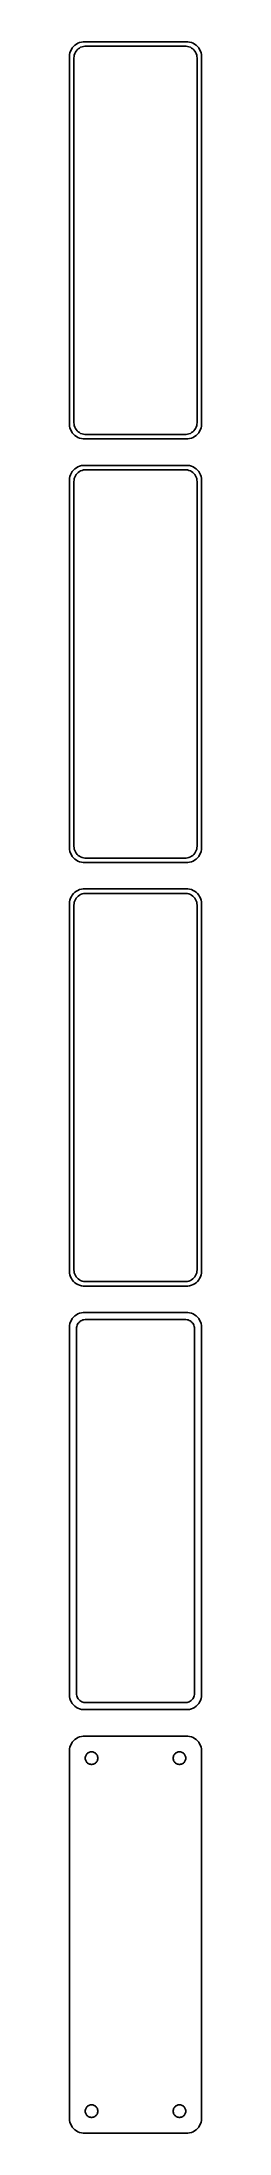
# Model space of a CAD drawing. Header units: metres. Extents: x -22 to 22, y 653 to 1363.
import ezdxf

# ---------------------------------------------------------------- set-up
doc = ezdxf.new("R2010")
doc.units = ezdxf.units.M

msp = doc.modelspace()

# ---------------------------------------------------------------- linework, layer by layer
for p, q in [((-22.4606, 1359.13), (-22.5, 1358.5)), ((-22.5, 1358.5), (-22.5, 1233.5)), ((-22.3429, 1359.74), (-22.4606, 1359.13)), ((-22.1489, 1360.34), (-22.3429, 1359.74)), ((-21.8815, 1360.91), (-22.1489, 1360.34)), ((-21.5451, 1361.44), (-21.8815, 1360.91)), ((-21.1448, 1361.92), (-21.5451, 1361.44)), ((-20.6871, 1362.35), (-21.1448, 1361.92)), ((-21, 1358), (-20.9684, 1358.5)), ((-21, 1234), (-21, 1358)), ((-20.9684, 1358.5), (-20.8743, 1358.99)), ((-20.8743, 1358.99), (-20.7191, 1359.47)), ((-20.7191, 1359.47), (-20.5052, 1359.93)), ((-20.1791, 1362.72), (-20.6871, 1362.35)), ((-20.5052, 1359.93), (-20.2361, 1360.35)), ((-20.2361, 1360.35), (-19.9159, 1360.74)), ((-19.6289, 1363.02), (-20.1791, 1362.72)), ((-19.9159, 1360.74), (-19.5497, 1361.08)), ((-19.0451, 1363.26), (-19.6289, 1363.02)), ((-19.5497, 1361.08), (-19.1433, 1361.38)), ((-19.1433, 1361.38), (-18.7031, 1361.62)), ((-18.4369, 1363.41), (-19.0451, 1363.26)), ((-18.7031, 1361.62), (-18.2361, 1361.8)), ((-17.8139, 1363.49), (-18.4369, 1363.41)), ((-18.2361, 1361.8), (-17.7495, 1361.93)), ((17.8139, 1363.49), (-17.8139, 1363.49)), ((-17.7495, 1361.93), (-17.2512, 1361.99)), ((-17.2512, 1361.99), (17.2512, 1361.99)), ((17.2512, 1361.99), (17.7495, 1361.93)), ((17.7495, 1361.93), (18.2361, 1361.8)), ((18.4369, 1363.41), (17.8139, 1363.49)), ((18.2361, 1361.8), (18.7031, 1361.62)), ((19.0451, 1363.26), (18.4369, 1363.41)), ((18.7031, 1361.62), (19.1433, 1361.38)), ((19.6289, 1363.02), (19.0451, 1363.26)), ((19.1433, 1361.38), (19.5497, 1361.08)), ((19.5497, 1361.08), (19.9159, 1360.74)), ((20.1791, 1362.72), (19.6289, 1363.02)), ((19.9159, 1360.74), (20.2361, 1360.35)), ((20.6871, 1362.35), (20.1791, 1362.72)), ((20.2361, 1360.35), (20.5052, 1359.93)), ((20.5052, 1359.93), (20.7191, 1359.47)), ((21.1448, 1361.92), (20.6871, 1362.35)), ((20.7191, 1359.47), (20.8743, 1358.99)), ((20.8743, 1358.99), (20.9684, 1358.5)), ((20.9684, 1358.5), (21, 1358)), ((21, 1358), (21, 1234)), ((21.5451, 1361.44), (21.1448, 1361.92)), ((21.8815, 1360.91), (21.5451, 1361.44)), ((22.1489, 1360.34), (21.8815, 1360.91)), ((22.3429, 1359.74), (22.1489, 1360.34)), ((22.4606, 1359.13), (22.3429, 1359.74)), ((22.5, 1358.5), (22.4606, 1359.13)), ((22.5, 1233.5), (22.5, 1358.5)), ((-22.5, 1233.5), (-22.4606, 1232.87)), ((-22.4606, 1232.87), (-22.3429, 1232.26)), ((-22.3429, 1232.26), (-22.1489, 1231.66)), ((-22.1489, 1231.66), (-21.8815, 1231.09)), ((-21.8815, 1231.09), (-21.5451, 1230.56)), ((-21.5451, 1230.56), (-21.1448, 1230.08)), ((-21.1448, 1230.08), (-20.6871, 1229.65)), ((-20.9684, 1233.5), (-21, 1234)), ((-20.8743, 1233.01), (-20.9684, 1233.5)), ((-20.7191, 1232.53), (-20.8743, 1233.01)), ((-20.5052, 1232.07), (-20.7191, 1232.53)), ((-20.2361, 1231.65), (-20.5052, 1232.07)), ((-19.9159, 1231.26), (-20.2361, 1231.65)), ((-19.5497, 1230.92), (-19.9159, 1231.26)), ((-19.1433, 1230.62), (-19.5497, 1230.92)), ((-18.7031, 1230.38), (-19.1433, 1230.62)), ((-18.2361, 1230.2), (-18.7031, 1230.38)), ((-17.7495, 1230.07), (-18.2361, 1230.2)), ((-17.2512, 1230.01), (-17.7495, 1230.07)), ((17.2512, 1230.01), (-17.2512, 1230.01)), ((17.7495, 1230.07), (17.2512, 1230.01)), ((18.2361, 1230.2), (17.7495, 1230.07)), ((18.7031, 1230.38), (18.2361, 1230.2)), ((19.1433, 1230.62), (18.7031, 1230.38)), ((19.5497, 1230.92), (19.1433, 1230.62)), ((19.9159, 1231.26), (19.5497, 1230.92)), ((20.2361, 1231.65), (19.9159, 1231.26)), ((20.5052, 1232.07), (20.2361, 1231.65)), ((20.7191, 1232.53), (20.5052, 1232.07)), ((20.6871, 1229.65), (21.1448, 1230.08)), ((20.8743, 1233.01), (20.7191, 1232.53)), ((20.9684, 1233.5), (20.8743, 1233.01)), ((21, 1234), (20.9684, 1233.5)), ((21.1448, 1230.08), (21.5451, 1230.56)), ((21.5451, 1230.56), (21.8815, 1231.09)), ((21.8815, 1231.09), (22.1489, 1231.66)), ((22.1489, 1231.66), (22.3429, 1232.26)), ((22.3429, 1232.26), (22.4606, 1232.87)), ((22.4606, 1232.87), (22.5, 1233.5)), ((-20.6871, 1229.65), (-20.1791, 1229.28)), ((-20.1791, 1229.28), (-19.6289, 1228.98)), ((-19.6289, 1228.98), (-19.0451, 1228.74)), ((-19.0451, 1228.74), (-18.4369, 1228.59)), ((-18.4369, 1228.59), (-17.8139, 1228.51)), ((-17.8139, 1228.51), (17.8139, 1228.51)), ((17.8139, 1228.51), (18.4369, 1228.59)), ((18.4369, 1228.59), (19.0451, 1228.74)), ((19.0451, 1228.74), (19.6289, 1228.98)), ((19.6289, 1228.98), (20.1791, 1229.28)), ((20.1791, 1229.28), (20.6871, 1229.65)), ((-22.1489, 1216.34), (-22.3429, 1215.74)), ((-21.8815, 1216.91), (-22.1489, 1216.34)), ((-21.5451, 1217.44), (-21.8815, 1216.91)), ((-21.1448, 1217.92), (-21.5451, 1217.44)), ((-20.6871, 1218.35), (-21.1448, 1217.92)), ((-20.7191, 1215.47), (-20.5052, 1215.93)), ((-20.1791, 1218.72), (-20.6871, 1218.35)), ((-20.5052, 1215.93), (-20.2361, 1216.35)), ((-20.2361, 1216.35), (-19.9159, 1216.74)), ((-19.6289, 1219.02), (-20.1791, 1218.72)), ((-19.9159, 1216.74), (-19.5497, 1217.08)), ((-19.0451, 1219.26), (-19.6289, 1219.02)), ((-19.5497, 1217.08), (-19.1433, 1217.38)), ((-19.1433, 1217.38), (-18.7031, 1217.62)), ((-18.4369, 1219.41), (-19.0451, 1219.26)), ((-18.7031, 1217.62), (-18.2361, 1217.8)), ((-17.8139, 1219.49), (-18.4369, 1219.41)), ((-18.2361, 1217.8), (-17.7495, 1217.93)), ((17.8139, 1219.49), (-17.8139, 1219.49)), ((-17.7495, 1217.93), (-17.2512, 1217.99)), ((-17.2512, 1217.99), (17.2512, 1217.99)), ((17.2512, 1217.99), (17.7495, 1217.93)), ((17.7495, 1217.93), (18.2361, 1217.8)), ((18.4369, 1219.41), (17.8139, 1219.49)), ((18.2361, 1217.8), (18.7031, 1217.62)), ((19.0451, 1219.26), (18.4369, 1219.41)), ((18.7031, 1217.62), (19.1433, 1217.38)), ((19.6289, 1219.02), (19.0451, 1219.26)), ((19.1433, 1217.38), (19.5497, 1217.08)), ((19.5497, 1217.08), (19.9159, 1216.74)), ((20.1791, 1218.72), (19.6289, 1219.02)), ((19.9159, 1216.74), (20.2361, 1216.35)), ((20.6871, 1218.35), (20.1791, 1218.72)), ((20.2361, 1216.35), (20.5052, 1215.93)), ((20.5052, 1215.93), (20.7191, 1215.47)), ((21.1448, 1217.92), (20.6871, 1218.35)), ((21.5451, 1217.44), (21.1448, 1217.92)), ((21.8815, 1216.91), (21.5451, 1217.44)), ((22.1489, 1216.34), (21.8815, 1216.91)), ((22.3429, 1215.74), (22.1489, 1216.34)), ((-22.4606, 1215.13), (-22.5, 1214.5)), ((-22.5, 1214.5), (-22.5, 1089.5)), ((-22.3429, 1215.74), (-22.4606, 1215.13)), ((-21, 1214), (-20.9684, 1214.5)), ((-21, 1090), (-21, 1214)), ((-20.9684, 1214.5), (-20.8743, 1214.99)), ((-20.8743, 1214.99), (-20.7191, 1215.47)), ((20.7191, 1215.47), (20.8743, 1214.99)), ((20.8743, 1214.99), (20.9684, 1214.5)), ((20.9684, 1214.5), (21, 1214)), ((21, 1214), (21, 1090)), ((22.4606, 1215.13), (22.3429, 1215.74)), ((22.5, 1214.5), (22.4606, 1215.13)), ((22.5, 1089.5), (22.5, 1214.5)), ((-22.5, 1089.5), (-22.4606, 1088.87)), ((-22.4606, 1088.87), (-22.3429, 1088.26)), ((-22.3429, 1088.26), (-22.1489, 1087.66)), ((-20.9684, 1089.5), (-21, 1090)), ((-20.8743, 1089.01), (-20.9684, 1089.5)), ((-20.7191, 1088.53), (-20.8743, 1089.01)), ((-20.5052, 1088.07), (-20.7191, 1088.53)), ((-20.2361, 1087.65), (-20.5052, 1088.07)), ((20.5052, 1088.07), (20.2361, 1087.65)), ((20.7191, 1088.53), (20.5052, 1088.07)), ((20.8743, 1089.01), (20.7191, 1088.53)), ((20.9684, 1089.5), (20.8743, 1089.01)), ((21, 1090), (20.9684, 1089.5)), ((22.1489, 1087.66), (22.3429, 1088.26)), ((22.3429, 1088.26), (22.4606, 1088.87)), ((22.4606, 1088.87), (22.5, 1089.5)), ((-22.1489, 1087.66), (-21.8815, 1087.09)), ((-21.8815, 1087.09), (-21.5451, 1086.56)), ((-21.5451, 1086.56), (-21.1448, 1086.08)), ((-21.1448, 1086.08), (-20.6871, 1085.65)), ((-20.6871, 1085.65), (-20.1791, 1085.28)), ((-19.9159, 1087.26), (-20.2361, 1087.65)), ((-20.1791, 1085.28), (-19.6289, 1084.98)), ((-19.5497, 1086.92), (-19.9159, 1087.26)), ((-19.6289, 1084.98), (-19.0451, 1084.74)), ((-19.1433, 1086.62), (-19.5497, 1086.92)), ((-18.7031, 1086.38), (-19.1433, 1086.62)), ((-19.0451, 1084.74), (-18.4369, 1084.59)), ((-18.2361, 1086.2), (-18.7031, 1086.38)), ((-18.4369, 1084.59), (-17.8139, 1084.51)), ((-17.7495, 1086.07), (-18.2361, 1086.2)), ((-17.8139, 1084.51), (17.8139, 1084.51)), ((-17.2512, 1086.01), (-17.7495, 1086.07)), ((17.2512, 1086.01), (-17.2512, 1086.01)), ((17.7495, 1086.07), (17.2512, 1086.01)), ((18.2361, 1086.2), (17.7495, 1086.07)), ((17.8139, 1084.51), (18.4369, 1084.59)), ((18.7031, 1086.38), (18.2361, 1086.2)), ((18.4369, 1084.59), (19.0451, 1084.74)), ((19.1433, 1086.62), (18.7031, 1086.38)), ((19.0451, 1084.74), (19.6289, 1084.98)), ((19.5497, 1086.92), (19.1433, 1086.62)), ((19.9159, 1087.26), (19.5497, 1086.92)), ((19.6289, 1084.98), (20.1791, 1085.28)), ((20.2361, 1087.65), (19.9159, 1087.26)), ((20.1791, 1085.28), (20.6871, 1085.65)), ((20.6871, 1085.65), (21.1448, 1086.08)), ((21.1448, 1086.08), (21.5451, 1086.56)), ((21.5451, 1086.56), (21.8815, 1087.09)), ((21.8815, 1087.09), (22.1489, 1087.66)), ((-21.1448, 1073.92), (-21.5451, 1073.44)), ((-20.6871, 1074.35), (-21.1448, 1073.92)), ((-20.1791, 1074.72), (-20.6871, 1074.35)), ((-19.6289, 1075.02), (-20.1791, 1074.72)), ((-19.0451, 1075.26), (-19.6289, 1075.02)), ((-19.1433, 1073.38), (-18.7031, 1073.62)), ((-18.4369, 1075.41), (-19.0451, 1075.26)), ((-18.7031, 1073.62), (-18.2361, 1073.8)), ((-17.8139, 1075.49), (-18.4369, 1075.41)), ((-18.2361, 1073.8), (-17.7495, 1073.93)), ((17.8139, 1075.49), (-17.8139, 1075.49)), ((-17.7495, 1073.93), (-17.2512, 1073.99)), ((-17.2512, 1073.99), (17.2512, 1073.99)), ((17.2512, 1073.99), (17.7495, 1073.93)), ((17.7495, 1073.93), (18.2361, 1073.8)), ((18.4369, 1075.41), (17.8139, 1075.49)), ((18.2361, 1073.8), (18.7031, 1073.62)), ((19.0451, 1075.26), (18.4369, 1075.41)), ((18.7031, 1073.62), (19.1433, 1073.38)), ((19.6289, 1075.02), (19.0451, 1075.26)), ((20.1791, 1074.72), (19.6289, 1075.02)), ((20.6871, 1074.35), (20.1791, 1074.72)), ((21.1448, 1073.92), (20.6871, 1074.35)), ((21.5451, 1073.44), (21.1448, 1073.92)), ((-22.4606, 1071.13), (-22.5, 1070.5)), ((-22.5, 1070.5), (-22.5, 945.5)), ((-22.3429, 1071.74), (-22.4606, 1071.13)), ((-22.1489, 1072.34), (-22.3429, 1071.74)), ((-21.8815, 1072.91), (-22.1489, 1072.34)), ((-21.5451, 1073.44), (-21.8815, 1072.91)), ((-21, 1070), (-20.9684, 1070.5)), ((-21, 946), (-21, 1070)), ((-20.9684, 1070.5), (-20.8743, 1070.99)), ((-20.8743, 1070.99), (-20.7191, 1071.47)), ((-20.7191, 1071.47), (-20.5052, 1071.93)), ((-20.5052, 1071.93), (-20.2361, 1072.35)), ((-20.2361, 1072.35), (-19.9159, 1072.74)), ((-19.9159, 1072.74), (-19.5497, 1073.08)), ((-19.5497, 1073.08), (-19.1433, 1073.38)), ((19.1433, 1073.38), (19.5497, 1073.08)), ((19.5497, 1073.08), (19.9159, 1072.74)), ((19.9159, 1072.74), (20.2361, 1072.35)), ((20.2361, 1072.35), (20.5052, 1071.93)), ((20.5052, 1071.93), (20.7191, 1071.47)), ((20.7191, 1071.47), (20.8743, 1070.99)), ((20.8743, 1070.99), (20.9684, 1070.5)), ((20.9684, 1070.5), (21, 1070)), ((21, 1070), (21, 946)), ((21.8815, 1072.91), (21.5451, 1073.44)), ((22.1489, 1072.34), (21.8815, 1072.91)), ((22.3429, 1071.74), (22.1489, 1072.34)), ((22.4606, 1071.13), (22.3429, 1071.74)), ((22.5, 1070.5), (22.4606, 1071.13)), ((22.5, 945.5), (22.5, 1070.5)), ((-20.9684, 945.499), (-21, 946)), ((21, 946), (20.9684, 945.499)), ((-22.5, 945.5), (-22.4606, 944.873)), ((-22.4606, 944.873), (-22.3429, 944.257)), ((-22.3429, 944.257), (-22.1489, 943.659)), ((-22.1489, 943.659), (-21.8815, 943.091)), ((-21.8815, 943.091), (-21.5451, 942.561)), ((-21.5451, 942.561), (-21.1448, 942.077)), ((-21.1448, 942.077), (-20.6871, 941.647)), ((-20.8743, 945.005), (-20.9684, 945.499)), ((-20.7191, 944.528), (-20.8743, 945.005)), ((-20.5052, 944.073), (-20.7191, 944.528)), ((-20.6871, 941.647), (-20.1791, 941.278)), ((-20.2361, 943.649), (-20.5052, 944.073)), ((-19.9159, 943.262), (-20.2361, 943.649)), ((-20.1791, 941.278), (-19.6289, 940.976)), ((-19.5497, 942.918), (-19.9159, 943.262)), ((-19.6289, 940.976), (-19.0451, 940.745)), ((-19.1433, 942.623), (-19.5497, 942.918)), ((-18.7031, 942.381), (-19.1433, 942.623)), ((-19.0451, 940.745), (-18.4369, 940.589)), ((-18.2361, 942.196), (-18.7031, 942.381)), ((-18.4369, 940.589), (-17.8139, 940.51)), ((-17.7495, 942.071), (-18.2361, 942.196)), ((-17.8139, 940.51), (17.8139, 940.51)), ((-17.2512, 942.008), (-17.7495, 942.071)), ((17.2512, 942.008), (-17.2512, 942.008)), ((17.7495, 942.071), (17.2512, 942.008)), ((18.2361, 942.196), (17.7495, 942.071)), ((17.8139, 940.51), (18.4369, 940.589)), ((18.7031, 942.381), (18.2361, 942.196)), ((18.4369, 940.589), (19.0451, 940.745)), ((19.1433, 942.623), (18.7031, 942.381)), ((19.0451, 940.745), (19.6289, 940.976)), ((19.5497, 942.918), (19.1433, 942.623)), ((19.9159, 943.262), (19.5497, 942.918)), ((19.6289, 940.976), (20.1791, 941.278)), ((20.2361, 943.649), (19.9159, 943.262)), ((20.1791, 941.278), (20.6871, 941.647)), ((20.5052, 944.073), (20.2361, 943.649)), ((20.7191, 944.528), (20.5052, 944.073)), ((20.6871, 941.647), (21.1448, 942.077)), ((20.8743, 945.005), (20.7191, 944.528)), ((20.9684, 945.499), (20.8743, 945.005)), ((21.1448, 942.077), (21.5451, 942.561)), ((21.5451, 942.561), (21.8815, 943.091)), ((21.8815, 943.091), (22.1489, 943.659)), ((22.1489, 943.659), (22.3429, 944.257)), ((22.3429, 944.257), (22.4606, 944.873)), ((22.4606, 944.873), (22.5, 945.5)), ((-18.4369, 931.411), (-19.0451, 931.255)), ((-17.8139, 931.49), (-18.4369, 931.411)), ((17.8139, 931.49), (-17.8139, 931.49)), ((18.4369, 931.411), (17.8139, 931.49)), ((19.0451, 931.255), (18.4369, 931.411)), ((-22.4606, 927.127), (-22.5, 926.5)), ((-22.5, 926.5), (-22.5, 801.5)), ((-22.3429, 927.743), (-22.4606, 927.127)), ((-22.1489, 928.341), (-22.3429, 927.743)), ((-21.8815, 928.909), (-22.1489, 928.341)), ((-21.5451, 929.439), (-21.8815, 928.909)), ((-21.1448, 929.923), (-21.5451, 929.439)), ((-20.6871, 930.353), (-21.1448, 929.923)), ((-20.1791, 930.722), (-20.6871, 930.353)), ((-19.6289, 931.024), (-20.1791, 930.722)), ((-20.1129, 926), (-20.0884, 926.39)), ((-20.1129, 802), (-20.1129, 926)), ((-20.0884, 926.39), (-20.0151, 926.774)), ((-20.0151, 926.774), (-19.8943, 927.146)), ((-19.8943, 927.146), (-19.7279, 927.5)), ((-19.7279, 927.5), (-19.5184, 927.83)), ((-19.0451, 931.255), (-19.6289, 931.024)), ((-19.5184, 927.83), (-19.2692, 928.131)), ((-19.2692, 928.131), (-18.9842, 928.399)), ((-18.9842, 928.399), (-18.668, 928.628)), ((-18.668, 928.628), (-18.3254, 928.817)), ((-18.3254, 928.817), (-17.9619, 928.961)), ((-17.9619, 928.961), (-17.5833, 929.058)), ((-17.5833, 929.058), (-17.1954, 929.107)), ((-17.1954, 929.107), (17.1954, 929.107)), ((17.1954, 929.107), (17.5833, 929.058)), ((17.5833, 929.058), (17.9619, 928.961)), ((17.9619, 928.961), (18.3254, 928.817)), ((18.3254, 928.817), (18.668, 928.628)), ((18.668, 928.628), (18.9842, 928.399)), ((18.9842, 928.399), (19.2692, 928.131)), ((19.6289, 931.024), (19.0451, 931.255)), ((19.2692, 928.131), (19.5184, 927.83)), ((19.5184, 927.83), (19.7279, 927.5)), ((20.1791, 930.722), (19.6289, 931.024)), ((19.7279, 927.5), (19.8943, 927.146)), ((19.8943, 927.146), (20.0151, 926.774)), ((20.0151, 926.774), (20.0884, 926.39)), ((20.0884, 926.39), (20.1129, 926)), ((20.1129, 926), (20.1129, 802)), ((20.6871, 930.353), (20.1791, 930.722)), ((21.1448, 929.923), (20.6871, 930.353)), ((21.5451, 929.439), (21.1448, 929.923)), ((21.8815, 928.909), (21.5451, 929.439)), ((22.1489, 928.341), (21.8815, 928.909)), ((22.3429, 927.743), (22.1489, 928.341)), ((22.4606, 927.127), (22.3429, 927.743)), ((22.5, 926.5), (22.4606, 927.127)), ((22.5, 801.5), (22.5, 926.5)), ((-22.5, 801.5), (-22.4606, 800.873)), ((-22.4606, 800.873), (-22.3429, 800.257)), ((-22.3429, 800.257), (-22.1489, 799.659)), ((-22.1489, 799.659), (-21.8815, 799.091)), ((-21.8815, 799.091), (-21.5451, 798.561)), ((-21.5451, 798.561), (-21.1448, 798.077)), ((-21.1448, 798.077), (-20.6871, 797.647)), ((-20.6871, 797.647), (-20.1791, 797.278)), ((-20.1791, 797.278), (-19.6289, 796.976)), ((-20.0884, 801.61), (-20.1129, 802)), ((-20.0151, 801.226), (-20.0884, 801.61)), ((-19.8943, 800.854), (-20.0151, 801.226)), ((-19.7279, 800.5), (-19.8943, 800.854)), ((-19.5184, 800.17), (-19.7279, 800.5)), ((-19.6289, 796.976), (-19.0451, 796.745)), ((-19.2692, 799.869), (-19.5184, 800.17)), ((-18.9842, 799.601), (-19.2692, 799.869)), ((-19.0451, 796.745), (-18.4369, 796.589)), ((-18.668, 799.372), (-18.9842, 799.601)), ((-18.3254, 799.183), (-18.668, 799.372)), ((-18.4369, 796.589), (-17.8139, 796.51)), ((-17.9619, 799.039), (-18.3254, 799.183)), ((-17.5833, 798.942), (-17.9619, 799.039)), ((-17.8139, 796.51), (17.8139, 796.51)), ((-17.1954, 798.893), (-17.5833, 798.942)), ((17.1954, 798.893), (-17.1954, 798.893)), ((17.5833, 798.942), (17.1954, 798.893)), ((17.9619, 799.039), (17.5833, 798.942)), ((17.8139, 796.51), (18.4369, 796.589)), ((18.3254, 799.183), (17.9619, 799.039)), ((18.668, 799.372), (18.3254, 799.183)), ((18.4369, 796.589), (19.0451, 796.745)), ((18.9842, 799.601), (18.668, 799.372)), ((19.2692, 799.869), (18.9842, 799.601)), ((19.0451, 796.745), (19.6289, 796.976)), ((19.5184, 800.17), (19.2692, 799.869)), ((19.7279, 800.5), (19.5184, 800.17)), ((19.6289, 796.976), (20.1791, 797.278)), ((19.8943, 800.854), (19.7279, 800.5)), ((20.0151, 801.226), (19.8943, 800.854)), ((20.0884, 801.61), (20.0151, 801.226)), ((20.1129, 802), (20.0884, 801.61)), ((20.1791, 797.278), (20.6871, 797.647)), ((20.6871, 797.647), (21.1448, 798.077)), ((21.1448, 798.077), (21.5451, 798.561)), ((21.5451, 798.561), (21.8815, 799.091)), ((21.8815, 799.091), (22.1489, 799.659)), ((22.1489, 799.659), (22.3429, 800.257)), ((22.3429, 800.257), (22.4606, 800.873)), ((22.4606, 800.873), (22.5, 801.5)), ((-22.4606, 783.127), (-22.5, 782.5)), ((-22.5, 782.5), (-22.5, 657.5)), ((-22.3429, 783.743), (-22.4606, 783.127)), ((-22.1489, 784.341), (-22.3429, 783.743)), ((-21.8815, 784.909), (-22.1489, 784.341)), ((-21.5451, 785.439), (-21.8815, 784.909)), ((-21.1448, 785.923), (-21.5451, 785.439)), ((-20.6871, 786.353), (-21.1448, 785.923)), ((-20.1791, 786.722), (-20.6871, 786.353)), ((-19.6289, 787.024), (-20.1791, 786.722)), ((-19.0451, 787.255), (-19.6289, 787.024)), ((-18.4369, 787.411), (-19.0451, 787.255)), ((-17.8139, 787.49), (-18.4369, 787.411)), ((17.8139, 787.49), (-17.8139, 787.49)), ((-15.6598, 782.031), (-15.4001, 782.097)), ((-15.4001, 782.097), (-15.1341, 782.131)), ((-15.1341, 782.131), (-14.8659, 782.131)), ((-14.8659, 782.131), (-14.5999, 782.097)), ((-14.5999, 782.097), (-14.3401, 782.031)), ((14.3401, 782.031), (14.5999, 782.097)), ((14.5999, 782.097), (14.8659, 782.131)), ((14.8659, 782.131), (15.1341, 782.131)), ((15.1341, 782.131), (15.4001, 782.097)), ((15.4001, 782.097), (15.6598, 782.031)), ((18.4369, 787.411), (17.8139, 787.49)), ((19.0451, 787.255), (18.4369, 787.411)), ((19.6289, 787.024), (19.0451, 787.255)), ((20.1791, 786.722), (19.6289, 787.024)), ((20.6871, 786.353), (20.1791, 786.722)), ((21.1448, 785.923), (20.6871, 786.353)), ((21.5451, 785.439), (21.1448, 785.923)), ((21.8815, 784.909), (21.5451, 785.439)), ((22.1489, 784.341), (21.8815, 784.909)), ((22.3429, 783.743), (22.1489, 784.341)), ((22.4606, 783.127), (22.3429, 783.743)), ((22.5, 782.5), (22.4606, 783.127)), ((22.5, 657.5), (22.5, 782.5)), ((-17.1353, 780), (-17.1185, 780.268)), ((-17.1185, 779.732), (-17.1353, 780)), ((-17.1185, 780.268), (-17.0682, 780.531)), ((-17.0682, 779.469), (-17.1185, 779.732)), ((-17.0682, 780.531), (-16.9853, 780.786)), ((-16.9853, 779.214), (-17.0682, 779.469)), ((-16.9853, 780.786), (-16.8712, 781.029)), ((-16.8712, 778.971), (-16.9853, 779.214)), ((-16.8712, 781.029), (-16.7275, 781.255)), ((-16.7275, 778.745), (-16.8712, 778.971)), ((-16.7275, 781.255), (-16.5565, 781.462)), ((-16.5565, 778.538), (-16.7275, 778.745)), ((-16.5565, 781.462), (-16.3611, 781.645)), ((-16.3611, 778.355), (-16.5565, 778.538)), ((-16.3611, 781.645), (-16.1441, 781.803)), ((-16.1441, 778.197), (-16.3611, 778.355)), ((-16.1441, 781.803), (-15.9091, 781.932)), ((-15.9091, 778.068), (-16.1441, 778.197)), ((-15.9091, 781.932), (-15.6598, 782.031)), ((-15.6598, 777.969), (-15.9091, 778.068)), ((-15.4001, 777.903), (-15.6598, 777.969)), ((-15.1341, 777.869), (-15.4001, 777.903)), ((-14.8659, 777.869), (-15.1341, 777.869)), ((-14.5999, 777.903), (-14.8659, 777.869)), ((-14.3401, 777.969), (-14.5999, 777.903)), ((-14.3401, 782.031), (-14.0908, 781.932)), ((-14.0908, 778.068), (-14.3401, 777.969)), ((-14.0908, 781.932), (-13.8559, 781.803)), ((-13.8559, 778.197), (-14.0908, 778.068)), ((-13.8559, 781.803), (-13.6389, 781.645)), ((-13.6389, 778.355), (-13.8559, 778.197)), ((-13.6389, 781.645), (-13.4434, 781.462)), ((-13.4434, 778.538), (-13.6389, 778.355)), ((-13.4434, 781.462), (-13.2725, 781.255)), ((-13.2725, 778.745), (-13.4434, 778.538)), ((-13.2725, 781.255), (-13.1288, 781.029)), ((-13.1288, 778.971), (-13.2725, 778.745)), ((-13.1288, 781.029), (-13.0146, 780.786)), ((-13.0146, 779.214), (-13.1288, 778.971)), ((-13.0146, 780.786), (-12.9318, 780.531)), ((-12.9318, 779.469), (-13.0146, 779.214)), ((-12.9318, 780.531), (-12.8815, 780.268)), ((-12.8815, 779.732), (-12.9318, 779.469)), ((-12.8815, 780.268), (-12.8647, 780)), ((-12.8647, 780), (-12.8815, 779.732)), ((12.8647, 780), (12.8815, 780.268)), ((12.8815, 779.732), (12.8647, 780)), ((12.8815, 780.268), (12.9318, 780.531)), ((12.9318, 779.469), (12.8815, 779.732)), ((12.9318, 780.531), (13.0146, 780.786)), ((13.0146, 779.214), (12.9318, 779.469)), ((13.0146, 780.786), (13.1288, 781.029)), ((13.1288, 778.971), (13.0146, 779.214)), ((13.1288, 781.029), (13.2725, 781.255)), ((13.2725, 778.745), (13.1288, 778.971)), ((13.2725, 781.255), (13.4434, 781.462)), ((13.4434, 778.538), (13.2725, 778.745)), ((13.4434, 781.462), (13.6389, 781.645)), ((13.6389, 778.355), (13.4434, 778.538)), ((13.6389, 781.645), (13.8559, 781.803)), ((13.8559, 778.197), (13.6389, 778.355)), ((13.8559, 781.803), (14.0908, 781.932)), ((14.0908, 778.068), (13.8559, 778.197)), ((14.0908, 781.932), (14.3401, 782.031)), ((14.3401, 777.969), (14.0908, 778.068)), ((14.5999, 777.903), (14.3401, 777.969)), ((14.8659, 777.869), (14.5999, 777.903)), ((15.1341, 777.869), (14.8659, 777.869)), ((15.4001, 777.903), (15.1341, 777.869)), ((15.6598, 777.969), (15.4001, 777.903)), ((15.6598, 782.031), (15.9091, 781.932)), ((15.9091, 778.068), (15.6598, 777.969)), ((15.9091, 781.932), (16.1441, 781.803)), ((16.1441, 778.197), (15.9091, 778.068)), ((16.1441, 781.803), (16.3611, 781.645)), ((16.3611, 778.355), (16.1441, 778.197)), ((16.3611, 781.645), (16.5565, 781.462)), ((16.5565, 778.538), (16.3611, 778.355)), ((16.5565, 781.462), (16.7275, 781.255)), ((16.7275, 778.745), (16.5565, 778.538)), ((16.7275, 781.255), (16.8712, 781.029)), ((16.8712, 778.971), (16.7275, 778.745)), ((16.8712, 781.029), (16.9853, 780.786)), ((16.9853, 779.214), (16.8712, 778.971)), ((16.9853, 780.786), (17.0682, 780.531)), ((17.0682, 779.469), (16.9853, 779.214)), ((17.0682, 780.531), (17.1185, 780.268)), ((17.1185, 779.732), (17.0682, 779.469)), ((17.1185, 780.268), (17.1353, 780)), ((17.1353, 780), (17.1185, 779.732)), ((-16.8712, 661.029), (-16.7275, 661.255)), ((-16.7275, 661.255), (-16.5565, 661.462)), ((-16.5565, 661.462), (-16.3611, 661.645)), ((-16.3611, 661.645), (-16.1441, 661.803)), ((-16.1441, 661.803), (-15.9091, 661.932)), ((-15.9091, 661.932), (-15.6598, 662.031)), ((-15.6598, 662.031), (-15.4001, 662.097)), ((-15.4001, 662.097), (-15.1341, 662.131)), ((-15.1341, 662.131), (-14.8659, 662.131)), ((-14.8659, 662.131), (-14.5999, 662.097)), ((-14.5999, 662.097), (-14.3401, 662.031)), ((-14.3401, 662.031), (-14.0908, 661.932)), ((-14.0908, 661.932), (-13.8559, 661.803)), ((-13.8559, 661.803), (-13.6389, 661.645)), ((-13.6389, 661.645), (-13.4434, 661.462)), ((-13.4434, 661.462), (-13.2725, 661.255)), ((-13.2725, 661.255), (-13.1288, 661.029)), ((13.1288, 661.029), (13.2725, 661.255)), ((13.2725, 661.255), (13.4434, 661.462)), ((13.4434, 661.462), (13.6389, 661.645)), ((13.6389, 661.645), (13.8559, 661.803)), ((13.8559, 661.803), (14.0908, 661.932)), ((14.0908, 661.932), (14.3401, 662.031)), ((14.3401, 662.031), (14.5999, 662.097)), ((14.5999, 662.097), (14.8659, 662.131)), ((14.8659, 662.131), (15.1341, 662.131)), ((15.1341, 662.131), (15.4001, 662.097)), ((15.4001, 662.097), (15.6598, 662.031)), ((15.6598, 662.031), (15.9091, 661.932)), ((15.9091, 661.932), (16.1441, 661.803)), ((16.1441, 661.803), (16.3611, 661.645)), ((16.3611, 661.645), (16.5565, 661.462)), ((16.5565, 661.462), (16.7275, 661.255)), ((16.7275, 661.255), (16.8712, 661.029)), ((-22.5, 657.5), (-22.4606, 656.873)), ((-22.4606, 656.873), (-22.3429, 656.257)), ((-22.3429, 656.257), (-22.1489, 655.659)), ((-22.1489, 655.659), (-21.8815, 655.091)), ((-21.8815, 655.091), (-21.5451, 654.561)), ((-21.5451, 654.561), (-21.1448, 654.077)), ((-17.1353, 660), (-17.1185, 660.268)), ((-17.1185, 659.732), (-17.1353, 660)), ((-17.1185, 660.268), (-17.0682, 660.531)), ((-17.0682, 659.469), (-17.1185, 659.732)), ((-17.0682, 660.531), (-16.9853, 660.786)), ((-16.9853, 659.214), (-17.0682, 659.469)), ((-16.9853, 660.786), (-16.8712, 661.029)), ((-16.8712, 658.971), (-16.9853, 659.214)), ((-16.7275, 658.745), (-16.8712, 658.971)), ((-16.5565, 658.538), (-16.7275, 658.745)), ((-16.3611, 658.355), (-16.5565, 658.538)), ((-16.1441, 658.197), (-16.3611, 658.355)), ((-15.9091, 658.068), (-16.1441, 658.197)), ((-15.6598, 657.969), (-15.9091, 658.068)), ((-15.4001, 657.903), (-15.6598, 657.969)), ((-15.1341, 657.869), (-15.4001, 657.903)), ((-14.8659, 657.869), (-15.1341, 657.869)), ((-14.5999, 657.903), (-14.8659, 657.869)), ((-14.3401, 657.969), (-14.5999, 657.903)), ((-14.0908, 658.068), (-14.3401, 657.969)), ((-13.8559, 658.197), (-14.0908, 658.068)), ((-13.6389, 658.355), (-13.8559, 658.197)), ((-13.4434, 658.538), (-13.6389, 658.355)), ((-13.2725, 658.745), (-13.4434, 658.538)), ((-13.1288, 658.971), (-13.2725, 658.745)), ((-13.1288, 661.029), (-13.0146, 660.786)), ((-13.0146, 659.214), (-13.1288, 658.971)), ((-13.0146, 660.786), (-12.9318, 660.531)), ((-12.9318, 659.469), (-13.0146, 659.214)), ((-12.9318, 660.531), (-12.8815, 660.268)), ((-12.8815, 659.732), (-12.9318, 659.469)), ((-12.8815, 660.268), (-12.8647, 660)), ((-12.8647, 660), (-12.8815, 659.732)), ((12.8647, 660), (12.8815, 660.268)), ((12.8815, 659.732), (12.8647, 660)), ((12.8815, 660.268), (12.9318, 660.531)), ((12.9318, 659.469), (12.8815, 659.732)), ((12.9318, 660.531), (13.0146, 660.786)), ((13.0146, 659.214), (12.9318, 659.469)), ((13.0146, 660.786), (13.1288, 661.029)), ((13.1288, 658.971), (13.0146, 659.214)), ((13.2725, 658.745), (13.1288, 658.971)), ((13.4434, 658.538), (13.2725, 658.745)), ((13.6389, 658.355), (13.4434, 658.538)), ((13.8559, 658.197), (13.6389, 658.355)), ((14.0908, 658.068), (13.8559, 658.197)), ((14.3401, 657.969), (14.0908, 658.068)), ((14.5999, 657.903), (14.3401, 657.969)), ((14.8659, 657.869), (14.5999, 657.903)), ((15.1341, 657.869), (14.8659, 657.869)), ((15.4001, 657.903), (15.1341, 657.869)), ((15.6598, 657.969), (15.4001, 657.903)), ((15.9091, 658.068), (15.6598, 657.969)), ((16.1441, 658.197), (15.9091, 658.068)), ((16.3611, 658.355), (16.1441, 658.197)), ((16.5565, 658.538), (16.3611, 658.355)), ((16.7275, 658.745), (16.5565, 658.538)), ((16.8712, 658.971), (16.7275, 658.745)), ((16.8712, 661.029), (16.9853, 660.786)), ((16.9853, 659.214), (16.8712, 658.971)), ((16.9853, 660.786), (17.0682, 660.531)), ((17.0682, 659.469), (16.9853, 659.214)), ((17.0682, 660.531), (17.1185, 660.268)), ((17.1185, 659.732), (17.0682, 659.469)), ((17.1185, 660.268), (17.1353, 660)), ((17.1353, 660), (17.1185, 659.732)), ((21.1448, 654.077), (21.5451, 654.561)), ((21.5451, 654.561), (21.8815, 655.091)), ((21.8815, 655.091), (22.1489, 655.659)), ((22.1489, 655.659), (22.3429, 656.257)), ((22.3429, 656.257), (22.4606, 656.873)), ((22.4606, 656.873), (22.5, 657.5)), ((-21.1448, 654.077), (-20.6871, 653.647)), ((-20.6871, 653.647), (-20.1791, 653.278)), ((-20.1791, 653.278), (-19.6289, 652.976)), ((-19.6289, 652.976), (-19.0451, 652.745)), ((-19.0451, 652.745), (-18.4369, 652.589)), ((-18.4369, 652.589), (-17.8139, 652.51)), ((-17.8139, 652.51), (17.8139, 652.51)), ((17.8139, 652.51), (18.4369, 652.589)), ((18.4369, 652.589), (19.0451, 652.745)), ((19.0451, 652.745), (19.6289, 652.976)), ((19.6289, 652.976), (20.1791, 653.278)), ((20.1791, 653.278), (20.6871, 653.647)), ((20.6871, 653.647), (21.1448, 654.077))]:
    msp.add_line(p, q)

doc.saveas('drawing.dxf')
